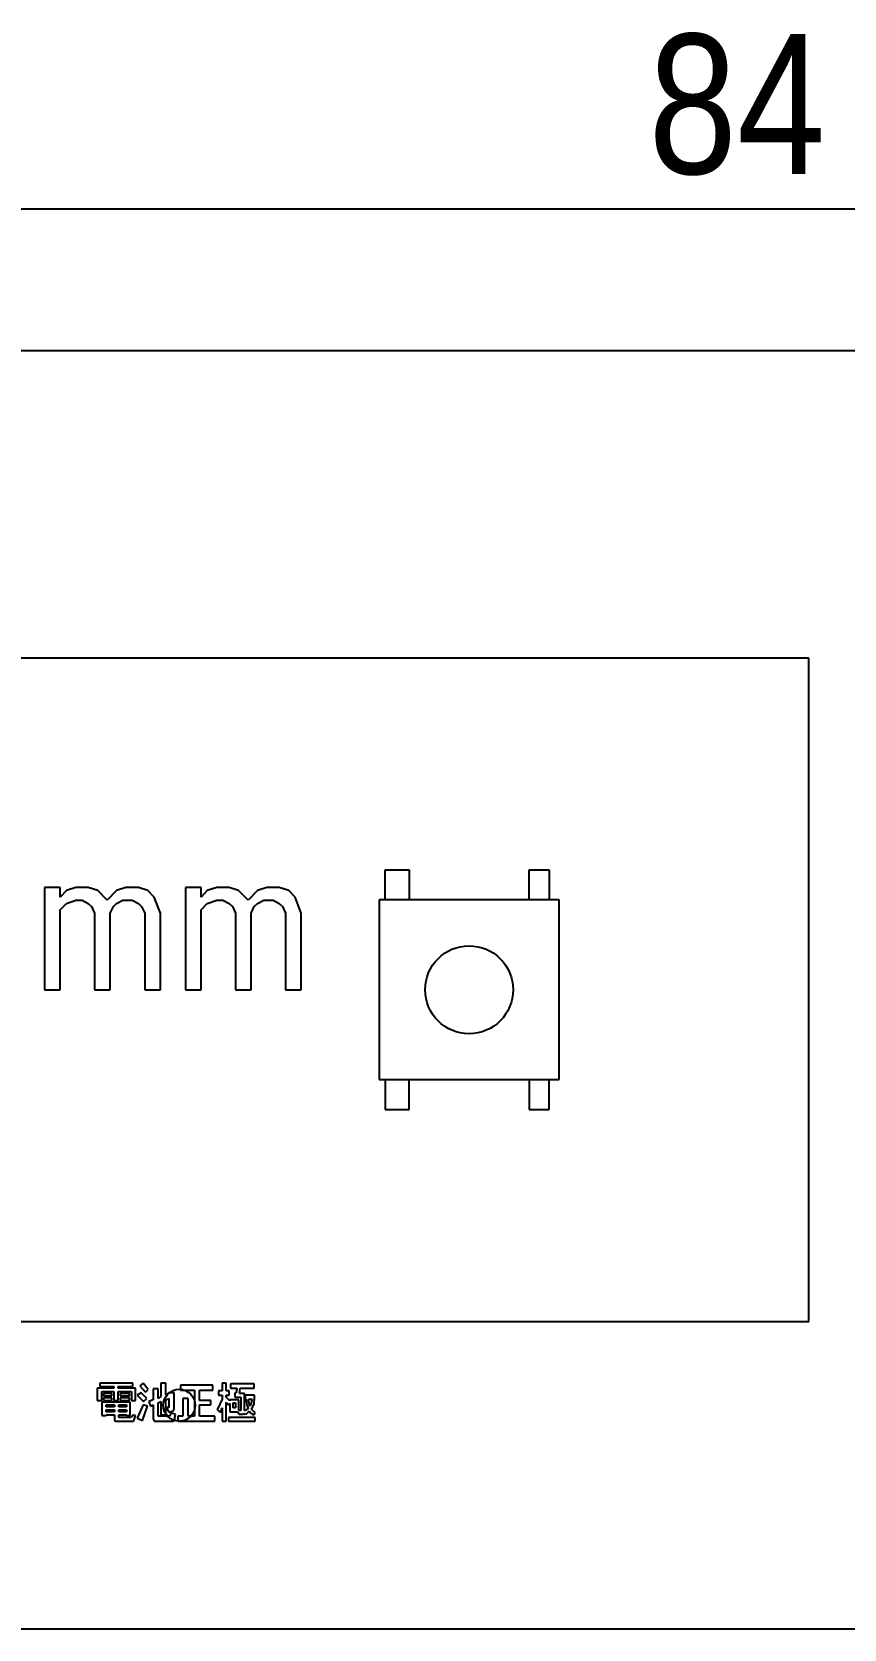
# Model space of a CAD drawing. Header units: millimetres. Extents: x 0 to 297, y 0 to 210.
# Drawn here: x 152.97 to 173.29, y 133.57 to 173.54 of the extents above; entities that cross this region are included whole.
import ezdxf

# ---------------------------------------------------------------- set-up
doc = ezdxf.new("R2010")
doc.units = ezdxf.units.MM
doc.header["$LTSCALE"] = 16.335
doc.header["$PDMODE"] = 3
doc.header["$PDSIZE"] = 8
doc.layers.get('0').update_dxf_attribs({"linetype": 'CONTINUOUS'})
doc.layers.get('Defpoints').update_dxf_attribs({"linetype": 'CONTINUOUS'})
doc.layers.add('dim', color=82, linetype='CONTINUOUS', lineweight=9)
doc.styles.get("Standard").update_dxf_attribs({"font": 'txt', "width": 0.85})
doc.dimstyles.new('DIMSTYLE_1', dxfattribs={"dimtxt": 3.5, "dimasz": 3.5, "dimexe": 1.5, "dimexo": 1, "dimgap": 0.875, "dimtad": 1, "dimtxsty": 'Standard', "dimblk": '_FILLED', "dimblk1": '_FILLED', "dimblk2": '_FILLED', "dimcen": 0.09, "dimadec": 0, "dimazin": 0, "dimtp": 0.3, "dimtm": 0.3, "dimtfac": 1, "dimtofl": 0, "dimtmove": 0, "dimatfit": 3, "dimldrblk": '_FILLED', "dimfxl": 0, "dimtolj": 1, "dimarcsym": 0})

# ---------------------------------------------------------------- blocks, each defined once
blk = doc.blocks.new('_FILLED')
at = {"color": 0, "linetype": 'ByBlock'}
blk.add_solid([(0, 0), (-1, 0.214), (-1, -0.214)], dxfattribs=at)
blk = doc.blocks.new('*D1')
at = {"layer": 'Defpoints', "color": 0, "linetype": 'Continuous'}
for p in [(212.609, 169.116), (128.609, 165.571), (212.609, 165.571)]:
    blk.add_point(p, dxfattribs=at)
at = {"layer": 'dim', "color": 0, "linetype": 'Continuous', "lineweight": -2}
for p, q in [((128.609, 166.571), (128.609, 170.616)), ((212.609, 166.571), (212.609, 170.616)), ((132.109, 169.116), (209.109, 169.116))]:
    blk.add_line(p, q, dxfattribs=at)
at = {"layer": 'dim', "color": 0, "linetype": 'Continuous', "lineweight": -2, "xscale": 3.5, "yscale": 3.5, "zscale": 3.5, "rotation": 180}
blk.add_blockref('_FILLED', (128.609, 169.116), dxfattribs=at)
at = {"layer": 'dim', "color": 0, "linetype": 'Continuous', "lineweight": -2, "xscale": 3.5, "yscale": 3.5, "zscale": 3.5}
blk.add_blockref('_FILLED', (212.609, 169.116), dxfattribs=at)
at = {"layer": 'dim', "color": 0, "linetype": 'Continuous', "insert": (170.609, 173.491), "char_height": 3.5, "attachment_point": 2}
blk.add_mtext('\\A1;84', dxfattribs=at)

msp = doc.modelspace()

# ---------------------------------------------------------------- linework, layer by layer
at = {"color": 7, "linetype": 'Continuous'}
for p, q in [((128.609, 165.571), (212.609, 165.571)), ((161.809, 151.821), (161.809, 152.571)), ((161.809, 152.571), (162.409, 152.571)), ((162.409, 152.571), (162.409, 151.821)), ((165.409, 151.821), (165.409, 152.571)), ((165.409, 152.571), (165.909, 152.571)), ((165.909, 152.571), (165.909, 151.821)), ((161.659, 151.821), (161.659, 147.321)), ((166.159, 151.821), (161.659, 151.821)), ((166.159, 147.321), (166.159, 151.821)), ((161.659, 147.321), (166.159, 147.321)), ((161.809, 147.321), (161.809, 146.571)), ((162.409, 146.571), (162.409, 147.321)), ((165.409, 147.321), (165.409, 146.571)), ((165.909, 146.571), (165.909, 147.321)), ((161.809, 146.571), (162.409, 146.571)), ((165.409, 146.571), (165.909, 146.571)), ((212.609, 133.571), (128.609, 133.571))]:
    msp.add_line(p, q, dxfattribs=at)
at = {"color": 40, "linetype": 'Continuous'}
for p, q in [((172.409, 157.871), (128.609, 157.871)), ((172.409, 141.271), (172.409, 157.871)), ((153.287, 152.131), (153.287, 149.571)), ((153.679, 152.131), (153.287, 152.131)), ((153.679, 151.891), (153.679, 152.131)), ((153.836, 152.051), (153.679, 151.891)), ((154.071, 152.131), (153.836, 152.051)), ((154.384, 152.131), (154.071, 152.131)), ((154.619, 152.051), (154.384, 152.131)), ((154.854, 151.811), (154.619, 152.051)), ((155.089, 152.051), (154.854, 151.811)), ((155.324, 152.131), (155.089, 152.051)), ((155.637, 152.131), (155.324, 152.131)), ((155.872, 152.051), (155.637, 152.131)), ((156.029, 151.891), (155.872, 152.051)), ((156.812, 152.131), (156.812, 149.571)), ((157.204, 152.131), (156.812, 152.131)), ((157.204, 151.891), (157.204, 152.131)), ((157.361, 152.051), (157.204, 151.891)), ((157.596, 152.131), (157.361, 152.051)), ((157.909, 152.131), (157.596, 152.131)), ((158.144, 152.051), (157.909, 152.131)), ((158.379, 151.811), (158.144, 152.051)), ((158.614, 152.051), (158.379, 151.811)), ((158.849, 152.131), (158.614, 152.051)), ((159.162, 152.131), (158.849, 152.131)), ((159.397, 152.051), (159.162, 152.131)), ((159.554, 151.891), (159.397, 152.051)), ((153.679, 151.571), (153.836, 151.731)), ((153.679, 149.571), (153.679, 151.571)), ((153.836, 151.731), (154.071, 151.811)), ((154.071, 151.811), (154.227, 151.811)), ((154.227, 151.811), (154.384, 151.731)), ((154.384, 151.731), (154.462, 151.651)), ((154.462, 151.651), (154.541, 151.491)), ((154.932, 151.491), (155.011, 151.651)), ((155.011, 151.651), (155.089, 151.731)), ((155.089, 151.731), (155.246, 151.811)), ((155.246, 151.811), (155.481, 151.811)), ((155.481, 151.811), (155.637, 151.731)), ((155.637, 151.731), (155.716, 151.651)), ((155.716, 151.651), (155.794, 151.491)), ((156.186, 151.491), (156.029, 151.891)), ((157.204, 151.571), (157.361, 151.731)), ((157.204, 149.571), (157.204, 151.571)), ((157.361, 151.731), (157.596, 151.811)), ((157.596, 151.811), (157.752, 151.811)), ((157.752, 151.811), (157.909, 151.731)), ((157.909, 151.731), (157.987, 151.651)), ((157.987, 151.651), (158.066, 151.491)), ((158.457, 151.491), (158.536, 151.651)), ((158.536, 151.651), (158.614, 151.731)), ((158.614, 151.731), (158.771, 151.811)), ((158.771, 151.811), (159.006, 151.811)), ((159.006, 151.811), (159.162, 151.731)), ((159.162, 151.731), (159.241, 151.651)), ((159.241, 151.651), (159.319, 151.491)), ((159.711, 151.491), (159.554, 151.891)), ((154.541, 151.491), (154.541, 149.571)), ((154.932, 149.571), (154.932, 151.491)), ((155.794, 151.491), (155.794, 149.571)), ((156.186, 149.571), (156.186, 151.491)), ((158.066, 151.491), (158.066, 149.571)), ((158.457, 149.571), (158.457, 151.491)), ((159.319, 151.491), (159.319, 149.571)), ((159.711, 149.571), (159.711, 151.491)), ((153.287, 149.571), (153.679, 149.571)), ((154.541, 149.571), (154.932, 149.571)), ((155.794, 149.571), (156.186, 149.571)), ((156.812, 149.571), (157.204, 149.571)), ((158.066, 149.571), (158.457, 149.571)), ((159.319, 149.571), (159.711, 149.571)), ((128.609, 141.271), (172.409, 141.271)), ((154.609, 139.596), (154.609, 139.295)), ((155.021, 139.596), (154.609, 139.596)), ((154.672, 139.723), (154.672, 139.644)), ((155.498, 139.723), (154.672, 139.723)), ((154.672, 139.644), (155.021, 139.644)), ((154.72, 139.295), (154.72, 139.517)), ((154.72, 139.517), (155.021, 139.517)), ((155.021, 139.644), (155.021, 139.596)), ((155.021, 139.517), (155.021, 139.295)), ((155.133, 139.596), (155.133, 139.644)), ((155.133, 139.644), (155.498, 139.644)), ((155.561, 139.596), (155.133, 139.596)), ((155.133, 139.295), (155.133, 139.517)), ((155.133, 139.517), (155.466, 139.517)), ((155.466, 139.517), (155.466, 139.295)), ((155.498, 139.644), (155.498, 139.723)), ((155.561, 139.295), (155.561, 139.596)), ((155.752, 139.723), (155.672, 139.66)), ((155.672, 139.66), (155.815, 139.501)), ((155.879, 139.564), (155.752, 139.723)), ((155.815, 139.501), (155.879, 139.564)), ((156.006, 139.58), (156.006, 139.31)), ((156.133, 139.58), (156.006, 139.58)), ((156.133, 139.342), (156.133, 139.58)), ((156.196, 139.723), (156.196, 139.39)), ((156.323, 139.723), (156.196, 139.723)), ((156.323, 139.437), (156.323, 139.723)), ((156.688, 139.676), (156.688, 139.549)), ((157.498, 139.676), (156.688, 139.676)), ((156.688, 139.549), (157.037, 139.549)), ((157.037, 139.549), (157.037, 138.898)), ((157.164, 139.295), (157.164, 139.549)), ((157.164, 139.549), (157.498, 139.549)), ((157.498, 139.549), (157.498, 139.676)), ((157.641, 139.533), (157.641, 139.422)), ((157.736, 139.533), (157.641, 139.533)), ((157.736, 139.723), (157.736, 139.533)), ((157.831, 139.723), (157.736, 139.723)), ((157.831, 139.533), (157.831, 139.723)), ((157.91, 139.533), (157.831, 139.533)), ((157.91, 139.422), (157.91, 139.533)), ((157.942, 139.707), (157.942, 139.596)), ((158.529, 139.707), (157.942, 139.707)), ((157.942, 139.596), (158.101, 139.596)), ((158.101, 139.596), (158.085, 139.485)), ((158.164, 139.469), (158.18, 139.596)), ((158.18, 139.596), (158.529, 139.596)), ((158.529, 139.596), (158.529, 139.707)), ((154.609, 139.295), (154.72, 139.295)), ((154.72, 139.247), (154.72, 138.914)), ((155.434, 139.247), (154.72, 139.247)), ((154.767, 139.469), (154.767, 139.406)), ((154.974, 139.469), (154.767, 139.469)), ((154.767, 139.406), (154.974, 139.406)), ((154.767, 139.358), (154.767, 139.295)), ((154.974, 139.358), (154.767, 139.358)), ((154.767, 139.295), (154.974, 139.295)), ((154.831, 139.136), (154.831, 139.183)), ((154.831, 139.183), (155.037, 139.183)), ((155.037, 139.136), (154.831, 139.136)), ((154.974, 139.406), (154.974, 139.469)), ((154.974, 139.295), (154.974, 139.358)), ((155.021, 139.295), (155.133, 139.295)), ((155.037, 139.183), (155.037, 139.136)), ((155.148, 139.136), (155.148, 139.183)), ((155.148, 139.183), (155.339, 139.183)), ((155.339, 139.136), (155.148, 139.136)), ((155.18, 139.469), (155.18, 139.406)), ((155.418, 139.469), (155.18, 139.469)), ((155.18, 139.406), (155.418, 139.406)), ((155.18, 139.358), (155.18, 139.295)), ((155.418, 139.358), (155.18, 139.358)), ((155.18, 139.295), (155.418, 139.295)), ((155.339, 139.183), (155.339, 139.136)), ((155.418, 139.406), (155.418, 139.469)), ((155.418, 139.295), (155.418, 139.358)), ((155.434, 138.914), (155.434, 139.247)), ((155.466, 139.295), (155.561, 139.295)), ((155.704, 139.485), (155.609, 139.422)), ((155.609, 139.422), (155.767, 139.263)), ((155.752, 139.183), (155.609, 138.85)), ((155.847, 139.342), (155.704, 139.485)), ((155.736, 138.787), (155.863, 139.152)), ((155.863, 139.152), (155.752, 139.183)), ((155.767, 139.263), (155.847, 139.342)), ((156.006, 139.31), (155.894, 139.263)), ((155.894, 139.263), (155.942, 139.152)), ((155.942, 139.152), (156.006, 139.183)), ((156.006, 139.183), (156.006, 138.834)), ((156.196, 139.39), (156.133, 139.342)), ((156.133, 139.231), (156.196, 139.263)), ((156.133, 138.898), (156.133, 139.231)), ((156.196, 139.263), (156.196, 138.93)), ((156.402, 139.469), (156.323, 139.437)), ((156.323, 139.31), (156.402, 139.342)), ((156.323, 138.93), (156.323, 139.31)), ((156.339, 139.12), (156.387, 139.009)), ((156.402, 139.12), (156.339, 139.12)), ((156.402, 139.485), (156.402, 139.469)), ((156.529, 139.485), (156.402, 139.485)), ((156.402, 139.342), (156.402, 139.12)), ((156.529, 139.072), (156.529, 139.485)), ((156.752, 139.342), (156.752, 138.898)), ((156.879, 139.342), (156.752, 139.342)), ((156.879, 138.898), (156.879, 139.342)), ((157.45, 139.295), (157.164, 139.295)), ((157.164, 138.898), (157.164, 139.183)), ((157.164, 139.183), (157.45, 139.183)), ((157.45, 139.183), (157.45, 139.295)), ((157.736, 139.326), (157.609, 139.056)), ((157.641, 139.422), (157.736, 139.422)), ((157.688, 138.993), (157.736, 139.104)), ((157.736, 139.422), (157.736, 139.326)), ((157.736, 139.104), (157.736, 138.771)), ((157.831, 139.374), (157.831, 139.422)), ((157.831, 139.422), (157.91, 139.422)), ((157.926, 139.279), (157.831, 139.374)), ((157.831, 139.247), (157.879, 139.183)), ((157.831, 138.771), (157.831, 139.247)), ((157.879, 139.183), (157.926, 139.215)), ((157.926, 139.31), (157.926, 139.279)), ((158.148, 139.31), (157.926, 139.31)), ((157.926, 139.215), (157.926, 139.009)), ((158.006, 139.104), (158.006, 139.231)), ((158.006, 139.231), (158.069, 139.231)), ((158.069, 139.104), (158.006, 139.104)), ((158.053, 139.485), (158.053, 139.374)), ((158.085, 139.485), (158.053, 139.485)), ((158.053, 139.374), (158.196, 139.374)), ((158.069, 139.231), (158.069, 139.104)), ((158.148, 139.041), (158.148, 139.31)), ((158.291, 139.469), (158.164, 139.469)), ((158.196, 139.374), (158.196, 139.041)), ((158.291, 139.041), (158.291, 139.469)), ((158.307, 139.422), (158.307, 139.326)), ((158.545, 139.422), (158.307, 139.422)), ((158.307, 139.326), (158.323, 139.326)), ((158.323, 139.326), (158.339, 139.215)), ((158.339, 139.215), (158.355, 139.152)), ((158.355, 139.152), (158.387, 139.088)), ((158.387, 139.279), (158.387, 139.326)), ((158.387, 139.326), (158.482, 139.326)), ((158.418, 139.199), (158.387, 139.279)), ((158.418, 139.152), (158.418, 139.199)), ((158.45, 139.183), (158.418, 139.152)), ((158.466, 139.263), (158.45, 139.183)), ((158.482, 139.326), (158.466, 139.263)), ((158.466, 139.072), (158.529, 139.199)), ((158.529, 139.247), (158.545, 139.326)), ((158.529, 139.199), (158.529, 139.247)), ((158.545, 139.326), (158.545, 139.422)), ((154.72, 138.914), (154.831, 138.914)), ((154.831, 139.009), (154.831, 139.056)), ((154.831, 139.056), (155.037, 139.056)), ((155.037, 139.009), (154.831, 139.009)), ((154.831, 138.914), (154.831, 138.93)), ((154.831, 138.93), (155.037, 138.93)), ((155.037, 139.056), (155.037, 139.009)), ((155.037, 138.93), (155.037, 138.787)), ((155.037, 138.787), (155.069, 138.771)), ((155.069, 138.771), (155.498, 138.771)), ((155.148, 139.009), (155.148, 139.056)), ((155.148, 139.056), (155.339, 139.056)), ((155.339, 139.009), (155.148, 139.009)), ((155.148, 138.866), (155.148, 138.93)), ((155.148, 138.93), (155.339, 138.93)), ((155.45, 138.866), (155.148, 138.866)), ((155.339, 139.056), (155.339, 139.009)), ((155.339, 138.93), (155.339, 138.914)), ((155.339, 138.914), (155.434, 138.914)), ((155.466, 138.882), (155.45, 138.866)), ((155.482, 138.914), (155.466, 138.882)), ((155.561, 138.914), (155.482, 138.914)), ((155.498, 138.771), (155.529, 138.787)), ((155.529, 138.803), (155.561, 138.914)), ((155.529, 138.787), (155.529, 138.803)), ((155.609, 138.85), (155.736, 138.787)), ((156.006, 138.834), (156.021, 138.787)), ((156.021, 138.787), (156.037, 138.771)), ((156.037, 138.771), (156.498, 138.771)), ((156.418, 138.898), (156.133, 138.898)), ((156.196, 138.93), (156.323, 138.93)), ((156.387, 139.009), (156.45, 139.009)), ((156.434, 138.93), (156.418, 138.898)), ((156.45, 138.977), (156.434, 138.93)), ((156.45, 139.009), (156.514, 139.041)), ((156.561, 138.945), (156.45, 138.977)), ((156.498, 138.771), (156.529, 138.787)), ((156.514, 139.041), (156.529, 139.072)), ((156.529, 138.787), (156.545, 138.834)), ((156.545, 138.866), (156.561, 138.945)), ((156.545, 138.834), (156.545, 138.866)), ((156.625, 138.898), (156.625, 138.771)), ((156.752, 138.898), (156.625, 138.898)), ((156.625, 138.771), (157.545, 138.771)), ((157.037, 138.898), (156.879, 138.898)), ((157.545, 138.898), (157.164, 138.898)), ((157.545, 138.771), (157.545, 138.898)), ((157.609, 139.056), (157.688, 138.993)), ((157.736, 138.771), (157.831, 138.771)), ((157.894, 138.866), (157.894, 138.771)), ((158.561, 138.866), (157.894, 138.866)), ((157.894, 138.771), (158.561, 138.771)), ((157.926, 139.009), (158.117, 139.009)), ((158.117, 139.009), (158.148, 138.945)), ((158.196, 139.041), (158.148, 139.041)), ((158.148, 138.945), (158.26, 138.945)), ((158.26, 138.945), (158.275, 138.977)), ((158.275, 138.977), (158.291, 138.945)), ((158.307, 139.041), (158.291, 139.041)), ((158.291, 138.945), (158.339, 138.961)), ((158.355, 139.072), (158.307, 139.041)), ((158.339, 138.961), (158.387, 139.009)), ((158.387, 139.088), (158.355, 139.072)), ((158.387, 139.009), (158.418, 139.025)), ((158.418, 139.025), (158.45, 138.977)), ((158.45, 138.977), (158.482, 138.945)), ((158.514, 139.025), (158.466, 139.072)), ((158.482, 138.945), (158.529, 138.93)), ((158.561, 138.993), (158.514, 139.025)), ((158.529, 138.93), (158.561, 138.993)), ((158.561, 138.771), (158.561, 138.866))]:
    msp.add_line(p, q, dxfattribs=at)
at = {"color": 7, "linetype": 'Continuous'}
for centre, radius in [((163.909, 149.571), 1.1), ((156.659, 139.171), 0.4)]:
    msp.add_circle(centre, radius, dxfattribs=at)

# ---------------------------------------------------------------- dimensions: what is measured, and where the dimension line sits
at = {"layer": 'dim', "linetype": 'Continuous'}
dim = msp.add_linear_dim(base=(212.609, 169.116), p1=(128.609, 165.571), p2=(212.609, 165.571), dimstyle='DIMSTYLE_1', dxfattribs=at)
dim.commit()
dim.dimension.update_dxf_attribs({"geometry": '*D1', "text_midpoint": (170.609, 169.116), "dimtype": 160})

doc.saveas('drawing.dxf')
